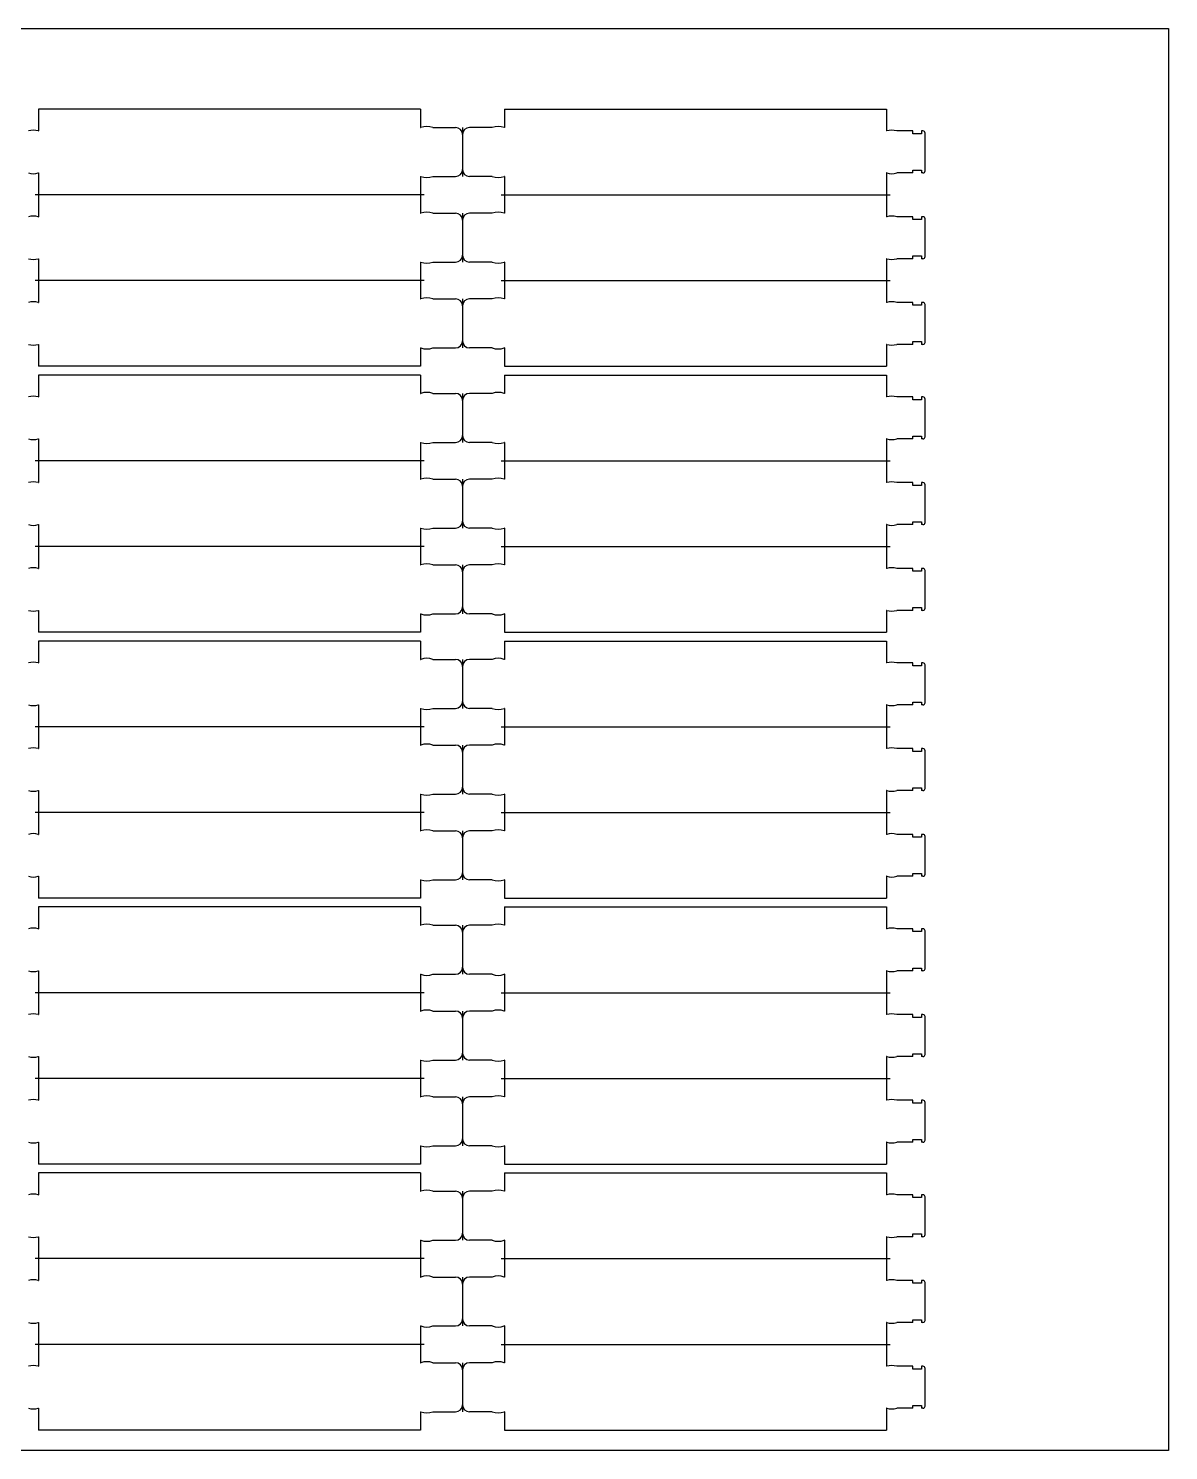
# Model space of a CAD drawing. Header units: inches. Extents: x -6 to 604, y -369 to 38.
# Drawn here: x 278.4 to 604.1, y -368.6 to 37.8 of the extents above; entities that cross this region are included whole.
import ezdxf

# ---------------------------------------------------------------- set-up
doc = ezdxf.new("R2010")
doc.units = ezdxf.units.IN
doc.header["$MEASUREMENT"] = 0
doc.linetypes.add('Continuous2', pattern=[0])
doc.layers.add('Unnamed Level 1', color=1, linetype='Continuous')

msp = doc.modelspace()

# ---------------------------------------------------------------- linework, layer by layer
at = {"color": 2, "linetype": 'Continuous2', "lineweight": -3, "true_color": 0xffff00}
msp.add_line((-5.54, 37.78), (604.06, 37.78), dxfattribs=at)
at = {"color": 1, "linetype": 'Continuous2', "lineweight": -3, "true_color": 0xff0000}
for p, q in [((281.3, 14.73), (281.3, 8.48)), ((390.4, 14.73), (281.3, 14.73)), ((390.4, 14.73), (390.4, 9.48)), ((414.4, 14.73), (523.5, 14.73)), ((414.4, 14.73), (414.4, 9.48)), ((523.5, 14.73), (523.5, 8.48)), ((281.2, 8.48), (281.3, 8.48)), ((390.4, 9.48), (390.5, 9.48)), ((393.91, 9.48), (400.4, 9.48)), ((410.89, 9.48), (404.4, 9.48)), ((414.4, 9.48), (414.3, 9.48)), ((523.6, 8.48), (523.5, 8.48)), ((531, 8.48), (526.4, 8.48)), ((531, 7.68), (531, 8.48)), ((533.9, 8.48), (533.5, 8.48)), ((533.5, 8.48), (533.5, 7.68)), ((533.5, 7.68), (531, 7.68)), ((534.5, -2.92), (534.5, 7.88)), ((281.2, -3.52), (281.3, -3.52)), ((281.3, -3.52), (281.3, -9.77)), ((523.5, -3.52), (523.5, -9.77)), ((523.6, -3.52), (523.5, -3.52)), ((531, -3.52), (526.4, -3.52)), ((531, -3.52), (531, -2.72)), ((531, -2.72), (533.5, -2.72)), ((533.5, -2.72), (533.5, -3.52)), ((533.9, -3.52), (533.5, -3.52)), ((390.4, -4.52), (390.5, -4.52)), ((390.4, -4.52), (390.4, -9.77)), ((393.91, -4.52), (400.4, -4.52)), ((410.89, -4.52), (404.4, -4.52)), ((414.4, -4.52), (414.3, -4.52)), ((414.4, -4.52), (414.4, -9.77)), ((281.3, -9.77), (281.3, -16.02)), ((390.4, -9.77), (390.4, -15.02)), ((414.4, -9.77), (414.4, -15.02)), ((523.5, -9.77), (523.5, -16.02)), ((281.2, -16.02), (281.3, -16.02)), ((390.4, -15.02), (390.5, -15.02)), ((393.91, -15.02), (400.4, -15.02)), ((410.89, -15.02), (404.4, -15.02)), ((414.4, -15.02), (414.3, -15.02)), ((523.6, -16.02), (523.5, -16.02)), ((531, -16.02), (526.4, -16.02)), ((531, -16.82), (531, -16.02)), ((533.9, -16.02), (533.5, -16.02)), ((533.5, -16.02), (533.5, -16.82)), ((533.5, -16.82), (531, -16.82)), ((534.5, -27.42), (534.5, -16.62)), ((281.2, -28.02), (281.3, -28.02)), ((281.3, -28.02), (281.3, -34.27)), ((523.5, -28.02), (523.5, -34.27)), ((523.6, -28.02), (523.5, -28.02)), ((531, -28.02), (526.4, -28.02)), ((531, -28.02), (531, -27.22)), ((531, -27.22), (533.5, -27.22)), ((533.5, -27.22), (533.5, -28.02)), ((533.9, -28.02), (533.5, -28.02)), ((390.4, -29.02), (390.5, -29.02)), ((390.4, -29.02), (390.4, -34.27)), ((393.91, -29.02), (400.4, -29.02)), ((410.89, -29.02), (404.4, -29.02)), ((414.4, -29.02), (414.3, -29.02)), ((414.4, -29.02), (414.4, -34.27)), ((281.3, -34.27), (281.3, -40.52)), ((390.4, -34.27), (390.4, -39.52)), ((414.4, -34.27), (414.4, -39.52)), ((523.5, -34.27), (523.5, -40.52)), ((281.2, -40.52), (281.3, -40.52)), ((390.4, -39.52), (390.5, -39.52)), ((393.91, -39.52), (400.4, -39.52)), ((410.89, -39.52), (404.4, -39.52)), ((414.4, -39.52), (414.3, -39.52)), ((523.6, -40.52), (523.5, -40.52)), ((531, -40.52), (526.4, -40.52)), ((531, -41.32), (531, -40.52)), ((533.9, -40.52), (533.5, -40.52)), ((533.5, -40.52), (533.5, -41.32)), ((533.5, -41.32), (531, -41.32)), ((534.5, -51.92), (534.5, -41.12)), ((281.2, -52.52), (281.3, -52.52)), ((281.3, -52.52), (281.3, -58.77)), ((523.5, -52.52), (523.5, -58.77)), ((523.6, -52.52), (523.5, -52.52)), ((531, -52.52), (526.4, -52.52)), ((531, -52.52), (531, -51.72)), ((531, -51.72), (533.5, -51.72)), ((533.5, -51.72), (533.5, -52.52)), ((533.9, -52.52), (533.5, -52.52)), ((390.4, -53.52), (390.5, -53.52)), ((390.4, -53.52), (390.4, -58.77)), ((393.91, -53.52), (400.4, -53.52)), ((410.89, -53.52), (404.4, -53.52)), ((414.4, -53.52), (414.3, -53.52)), ((414.4, -53.52), (414.4, -58.77)), ((390.4, -58.77), (281.3, -58.77)), ((414.4, -58.77), (523.5, -58.77)), ((281.3, -61.27), (281.3, -67.52)), ((390.4, -61.27), (281.3, -61.27)), ((390.4, -61.27), (390.4, -66.52)), ((414.4, -61.27), (523.5, -61.27)), ((414.4, -61.27), (414.4, -66.52)), ((523.5, -61.27), (523.5, -67.52)), ((281.2, -67.52), (281.3, -67.52)), ((390.4, -66.52), (390.5, -66.52)), ((393.91, -66.52), (400.4, -66.52)), ((410.89, -66.52), (404.4, -66.52)), ((414.4, -66.52), (414.3, -66.52)), ((523.6, -67.52), (523.5, -67.52)), ((531, -67.52), (526.4, -67.52)), ((531, -68.32), (531, -67.52)), ((533.5, -68.32), (531, -68.32)), ((533.9, -67.52), (533.5, -67.52)), ((533.5, -67.52), (533.5, -68.32)), ((534.5, -78.92), (534.5, -68.12)), ((281.2, -79.52), (281.3, -79.52)), ((281.3, -79.52), (281.3, -85.77)), ((390.4, -80.52), (390.5, -80.52)), ((390.4, -80.52), (390.4, -85.77)), ((393.91, -80.52), (400.4, -80.52)), ((410.89, -80.52), (404.4, -80.52)), ((414.4, -80.52), (414.3, -80.52)), ((414.4, -80.52), (414.4, -85.77)), ((523.5, -79.52), (523.5, -85.77)), ((523.6, -79.52), (523.5, -79.52)), ((531, -79.52), (526.4, -79.52)), ((531, -79.52), (531, -78.72)), ((531, -78.72), (533.5, -78.72)), ((533.5, -78.72), (533.5, -79.52)), ((533.9, -79.52), (533.5, -79.52)), ((281.3, -85.77), (281.3, -92.02)), ((390.4, -85.77), (390.4, -91.02)), ((414.4, -85.77), (414.4, -91.02)), ((523.5, -85.77), (523.5, -92.02)), ((281.2, -92.02), (281.3, -92.02)), ((390.4, -91.02), (390.5, -91.02)), ((393.91, -91.02), (400.4, -91.02)), ((410.89, -91.02), (404.4, -91.02)), ((414.4, -91.02), (414.3, -91.02)), ((523.6, -92.02), (523.5, -92.02)), ((531, -92.02), (526.4, -92.02)), ((531, -92.82), (531, -92.02)), ((533.5, -92.82), (531, -92.82)), ((533.9, -92.02), (533.5, -92.02)), ((533.5, -92.02), (533.5, -92.82)), ((534.5, -103.42), (534.5, -92.62)), ((281.2, -104.02), (281.3, -104.02)), ((281.3, -104.02), (281.3, -110.27)), ((390.4, -105.02), (390.5, -105.02)), ((390.4, -105.02), (390.4, -110.27)), ((393.91, -105.02), (400.4, -105.02)), ((410.89, -105.02), (404.4, -105.02)), ((414.4, -105.02), (414.3, -105.02)), ((414.4, -105.02), (414.4, -110.27)), ((523.5, -104.02), (523.5, -110.27)), ((523.6, -104.02), (523.5, -104.02)), ((531, -104.02), (526.4, -104.02)), ((531, -104.02), (531, -103.22)), ((531, -103.22), (533.5, -103.22)), ((533.5, -103.22), (533.5, -104.02)), ((533.9, -104.02), (533.5, -104.02)), ((281.3, -110.27), (281.3, -116.52)), ((390.4, -110.27), (390.4, -115.52)), ((414.4, -110.27), (414.4, -115.52)), ((523.5, -110.27), (523.5, -116.52)), ((281.2, -116.52), (281.3, -116.52)), ((390.4, -115.52), (390.5, -115.52)), ((393.91, -115.52), (400.4, -115.52)), ((410.89, -115.52), (404.4, -115.52)), ((414.4, -115.52), (414.3, -115.52)), ((523.6, -116.52), (523.5, -116.52)), ((531, -116.52), (526.4, -116.52)), ((531, -117.32), (531, -116.52)), ((533.5, -117.32), (531, -117.32)), ((533.9, -116.52), (533.5, -116.52)), ((533.5, -116.52), (533.5, -117.32)), ((534.5, -127.92), (534.5, -117.12)), ((281.2, -128.52), (281.3, -128.52)), ((281.3, -128.52), (281.3, -134.77)), ((390.4, -129.52), (390.5, -129.52)), ((390.4, -129.52), (390.4, -134.77)), ((393.91, -129.52), (400.4, -129.52)), ((410.89, -129.52), (404.4, -129.52)), ((414.4, -129.52), (414.3, -129.52)), ((414.4, -129.52), (414.4, -134.77)), ((523.5, -128.52), (523.5, -134.77)), ((523.6, -128.52), (523.5, -128.52)), ((531, -128.52), (526.4, -128.52)), ((531, -128.52), (531, -127.72)), ((531, -127.72), (533.5, -127.72)), ((533.5, -127.72), (533.5, -128.52)), ((533.9, -128.52), (533.5, -128.52)), ((390.4, -134.77), (281.3, -134.77)), ((281.3, -137.27), (281.3, -143.52)), ((390.4, -137.27), (281.3, -137.27)), ((390.4, -137.27), (390.4, -142.52)), ((414.4, -134.77), (523.5, -134.77)), ((414.4, -137.27), (523.5, -137.27)), ((414.4, -137.27), (414.4, -142.52)), ((523.5, -137.27), (523.5, -143.52)), ((281.2, -143.52), (281.3, -143.52)), ((390.4, -142.52), (390.5, -142.52)), ((393.91, -142.52), (400.4, -142.52)), ((410.89, -142.52), (404.4, -142.52)), ((414.4, -142.52), (414.3, -142.52)), ((523.6, -143.52), (523.5, -143.52)), ((531, -143.52), (526.4, -143.52)), ((531, -144.32), (531, -143.52)), ((533.5, -144.32), (531, -144.32)), ((533.9, -143.52), (533.5, -143.52)), ((533.5, -143.52), (533.5, -144.32)), ((534.5, -154.92), (534.5, -144.12)), ((281.2, -155.52), (281.3, -155.52)), ((281.3, -155.52), (281.3, -161.77)), ((390.4, -156.52), (390.5, -156.52)), ((390.4, -156.52), (390.4, -161.77)), ((393.91, -156.52), (400.4, -156.52)), ((410.89, -156.52), (404.4, -156.52)), ((414.4, -156.52), (414.3, -156.52)), ((414.4, -156.52), (414.4, -161.77)), ((523.5, -155.52), (523.5, -161.77)), ((523.6, -155.52), (523.5, -155.52)), ((531, -155.52), (526.4, -155.52)), ((531, -155.52), (531, -154.72)), ((531, -154.72), (533.5, -154.72)), ((533.5, -154.72), (533.5, -155.52)), ((533.9, -155.52), (533.5, -155.52)), ((281.3, -161.77), (281.3, -168.02)), ((390.4, -161.77), (390.4, -167.02)), ((414.4, -161.77), (414.4, -167.02)), ((523.5, -161.77), (523.5, -168.02)), ((281.2, -168.02), (281.3, -168.02)), ((390.4, -167.02), (390.5, -167.02)), ((393.91, -167.02), (400.4, -167.02)), ((410.89, -167.02), (404.4, -167.02)), ((414.4, -167.02), (414.3, -167.02)), ((523.6, -168.02), (523.5, -168.02)), ((531, -168.02), (526.4, -168.02)), ((531, -168.82), (531, -168.02)), ((533.5, -168.82), (531, -168.82)), ((533.9, -168.02), (533.5, -168.02)), ((533.5, -168.02), (533.5, -168.82)), ((534.5, -179.42), (534.5, -168.62)), ((281.2, -180.02), (281.3, -180.02)), ((281.3, -180.02), (281.3, -186.27)), ((390.4, -181.02), (390.5, -181.02)), ((390.4, -181.02), (390.4, -186.27)), ((393.91, -181.02), (400.4, -181.02)), ((410.89, -181.02), (404.4, -181.02)), ((414.4, -181.02), (414.3, -181.02)), ((414.4, -181.02), (414.4, -186.27)), ((523.5, -180.02), (523.5, -186.27)), ((523.6, -180.02), (523.5, -180.02)), ((531, -180.02), (526.4, -180.02)), ((531, -180.02), (531, -179.22)), ((531, -179.22), (533.5, -179.22)), ((533.5, -179.22), (533.5, -180.02)), ((533.9, -180.02), (533.5, -180.02)), ((281.3, -186.27), (281.3, -192.52)), ((390.4, -186.27), (390.4, -191.52)), ((414.4, -186.27), (414.4, -191.52)), ((523.5, -186.27), (523.5, -192.52)), ((281.2, -192.52), (281.3, -192.52)), ((390.4, -191.52), (390.5, -191.52)), ((393.91, -191.52), (400.4, -191.52)), ((410.89, -191.52), (404.4, -191.52)), ((414.4, -191.52), (414.3, -191.52)), ((523.6, -192.52), (523.5, -192.52)), ((531, -192.52), (526.4, -192.52)), ((531, -193.32), (531, -192.52)), ((533.5, -193.32), (531, -193.32)), ((533.9, -192.52), (533.5, -192.52)), ((533.5, -192.52), (533.5, -193.32)), ((534.5, -203.92), (534.5, -193.12)), ((281.2, -204.52), (281.3, -204.52)), ((281.3, -204.52), (281.3, -210.77)), ((390.4, -205.52), (390.5, -205.52)), ((390.4, -205.52), (390.4, -210.77)), ((393.91, -205.52), (400.4, -205.52)), ((410.89, -205.52), (404.4, -205.52)), ((414.4, -205.52), (414.3, -205.52)), ((414.4, -205.52), (414.4, -210.77)), ((523.5, -204.52), (523.5, -210.77)), ((523.6, -204.52), (523.5, -204.52)), ((531, -204.52), (526.4, -204.52)), ((531, -204.52), (531, -203.72)), ((531, -203.72), (533.5, -203.72)), ((533.5, -203.72), (533.5, -204.52)), ((533.9, -204.52), (533.5, -204.52)), ((390.4, -210.77), (281.3, -210.77)), ((414.4, -210.77), (523.5, -210.77)), ((281.3, -213.27), (281.3, -219.52)), ((390.4, -213.27), (281.3, -213.27)), ((390.4, -213.27), (390.4, -218.52)), ((414.4, -213.27), (523.5, -213.27)), ((414.4, -213.27), (414.4, -218.52)), ((523.5, -213.27), (523.5, -219.52)), ((390.4, -218.52), (390.5, -218.52)), ((393.91, -218.52), (400.4, -218.52)), ((410.89, -218.52), (404.4, -218.52)), ((414.4, -218.52), (414.3, -218.52)), ((281.2, -219.52), (281.3, -219.52)), ((523.6, -219.52), (523.5, -219.52)), ((531, -219.52), (526.4, -219.52)), ((531, -220.32), (531, -219.52)), ((533.5, -220.32), (531, -220.32)), ((533.9, -219.52), (533.5, -219.52)), ((533.5, -219.52), (533.5, -220.32)), ((534.5, -230.92), (534.5, -220.12)), ((281.2, -231.52), (281.3, -231.52)), ((281.3, -231.52), (281.3, -237.77)), ((523.5, -231.52), (523.5, -237.77)), ((523.6, -231.52), (523.5, -231.52)), ((531, -231.52), (526.4, -231.52)), ((531, -231.52), (531, -230.72)), ((531, -230.72), (533.5, -230.72)), ((533.5, -230.72), (533.5, -231.52)), ((533.9, -231.52), (533.5, -231.52)), ((390.4, -232.52), (390.5, -232.52)), ((390.4, -232.52), (390.4, -237.77)), ((393.91, -232.52), (400.4, -232.52)), ((410.89, -232.52), (404.4, -232.52)), ((414.4, -232.52), (414.3, -232.52)), ((414.4, -232.52), (414.4, -237.77)), ((281.3, -237.77), (281.3, -244.02)), ((390.4, -237.77), (390.4, -243.02)), ((414.4, -237.77), (414.4, -243.02)), ((523.5, -237.77), (523.5, -244.02)), ((390.4, -243.02), (390.5, -243.02)), ((393.91, -243.02), (400.4, -243.02)), ((410.89, -243.02), (404.4, -243.02)), ((414.4, -243.02), (414.3, -243.02)), ((281.2, -244.02), (281.3, -244.02)), ((523.6, -244.02), (523.5, -244.02)), ((531, -244.02), (526.4, -244.02)), ((531, -244.82), (531, -244.02)), ((533.5, -244.82), (531, -244.82)), ((533.9, -244.02), (533.5, -244.02)), ((533.5, -244.02), (533.5, -244.82)), ((534.5, -255.42), (534.5, -244.62)), ((281.2, -256.02), (281.3, -256.02)), ((281.3, -256.02), (281.3, -262.27)), ((523.5, -256.02), (523.5, -262.27)), ((523.6, -256.02), (523.5, -256.02)), ((531, -256.02), (526.4, -256.02)), ((531, -256.02), (531, -255.22)), ((531, -255.22), (533.5, -255.22)), ((533.5, -255.22), (533.5, -256.02)), ((533.9, -256.02), (533.5, -256.02)), ((390.4, -257.02), (390.5, -257.02)), ((390.4, -257.02), (390.4, -262.27)), ((393.91, -257.02), (400.4, -257.02)), ((410.89, -257.02), (404.4, -257.02)), ((414.4, -257.02), (414.3, -257.02)), ((414.4, -257.02), (414.4, -262.27)), ((281.3, -262.27), (281.3, -268.52)), ((390.4, -262.27), (390.4, -267.52)), ((414.4, -262.27), (414.4, -267.52)), ((523.5, -262.27), (523.5, -268.52)), ((390.4, -267.52), (390.5, -267.52)), ((393.91, -267.52), (400.4, -267.52)), ((410.89, -267.52), (404.4, -267.52)), ((414.4, -267.52), (414.3, -267.52)), ((281.2, -268.52), (281.3, -268.52)), ((523.6, -268.52), (523.5, -268.52)), ((531, -268.52), (526.4, -268.52)), ((531, -269.32), (531, -268.52)), ((533.5, -269.32), (531, -269.32)), ((533.9, -268.52), (533.5, -268.52)), ((533.5, -268.52), (533.5, -269.32)), ((534.5, -279.92), (534.5, -269.12)), ((531, -280.52), (531, -279.72)), ((531, -279.72), (533.5, -279.72)), ((533.5, -279.72), (533.5, -280.52)), ((281.2, -280.52), (281.3, -280.52)), ((281.3, -280.52), (281.3, -286.77)), ((390.4, -281.52), (390.5, -281.52)), ((390.4, -281.52), (390.4, -286.77)), ((393.91, -281.52), (400.4, -281.52)), ((410.89, -281.52), (404.4, -281.52)), ((414.4, -281.52), (414.3, -281.52)), ((414.4, -281.52), (414.4, -286.77)), ((523.5, -280.52), (523.5, -286.77)), ((523.6, -280.52), (523.5, -280.52)), ((531, -280.52), (526.4, -280.52)), ((533.9, -280.52), (533.5, -280.52)), ((390.4, -286.77), (281.3, -286.77)), ((414.4, -286.77), (523.5, -286.77)), ((281.3, -289.27), (281.3, -295.52)), ((390.4, -289.27), (281.3, -289.27)), ((390.4, -289.27), (390.4, -294.52)), ((414.4, -289.27), (523.5, -289.27)), ((414.4, -289.27), (414.4, -294.52)), ((523.5, -289.27), (523.5, -295.52)), ((281.2, -295.52), (281.3, -295.52)), ((390.4, -294.52), (390.5, -294.52)), ((393.91, -294.52), (400.4, -294.52)), ((410.89, -294.52), (404.4, -294.52)), ((414.4, -294.52), (414.3, -294.52)), ((523.6, -295.52), (523.5, -295.52)), ((531, -295.52), (526.4, -295.52)), ((531, -296.32), (531, -295.52)), ((533.5, -296.32), (531, -296.32)), ((533.9, -295.52), (533.5, -295.52)), ((533.5, -295.52), (533.5, -296.32)), ((534.5, -306.92), (534.5, -296.12)), ((281.2, -307.52), (281.3, -307.52)), ((281.3, -307.52), (281.3, -313.77)), ((390.4, -308.52), (390.5, -308.52)), ((390.4, -308.52), (390.4, -313.77)), ((393.91, -308.52), (400.4, -308.52)), ((410.89, -308.52), (404.4, -308.52)), ((414.4, -308.52), (414.3, -308.52)), ((414.4, -308.52), (414.4, -313.77)), ((523.5, -307.52), (523.5, -313.77)), ((523.6, -307.52), (523.5, -307.52)), ((531, -307.52), (526.4, -307.52)), ((531, -307.52), (531, -306.72)), ((531, -306.72), (533.5, -306.72)), ((533.5, -306.72), (533.5, -307.52)), ((533.9, -307.52), (533.5, -307.52)), ((281.3, -313.77), (281.3, -320.02)), ((390.4, -313.77), (390.4, -319.02)), ((414.4, -313.77), (414.4, -319.02)), ((523.5, -313.77), (523.5, -320.02)), ((281.2, -320.02), (281.3, -320.02)), ((390.4, -319.02), (390.5, -319.02)), ((393.91, -319.02), (400.4, -319.02)), ((410.89, -319.02), (404.4, -319.02)), ((414.4, -319.02), (414.3, -319.02)), ((523.6, -320.02), (523.5, -320.02)), ((531, -320.02), (526.4, -320.02)), ((531, -320.82), (531, -320.02)), ((533.5, -320.82), (531, -320.82)), ((533.9, -320.02), (533.5, -320.02)), ((533.5, -320.02), (533.5, -320.82)), ((534.5, -331.42), (534.5, -320.62)), ((281.2, -332.02), (281.3, -332.02)), ((281.3, -332.02), (281.3, -338.27)), ((390.4, -333.02), (390.5, -333.02)), ((390.4, -333.02), (390.4, -338.27)), ((393.91, -333.02), (400.4, -333.02)), ((410.89, -333.02), (404.4, -333.02)), ((414.4, -333.02), (414.3, -333.02)), ((414.4, -333.02), (414.4, -338.27)), ((523.5, -332.02), (523.5, -338.27)), ((523.6, -332.02), (523.5, -332.02)), ((531, -332.02), (526.4, -332.02)), ((531, -332.02), (531, -331.22)), ((531, -331.22), (533.5, -331.22)), ((533.5, -331.22), (533.5, -332.02)), ((533.9, -332.02), (533.5, -332.02)), ((281.3, -338.27), (281.3, -344.52)), ((390.4, -338.27), (390.4, -343.52)), ((414.4, -338.27), (414.4, -343.52)), ((523.5, -338.27), (523.5, -344.52)), ((281.2, -344.52), (281.3, -344.52)), ((390.4, -343.52), (390.5, -343.52)), ((393.91, -343.52), (400.4, -343.52)), ((410.89, -343.52), (404.4, -343.52)), ((414.4, -343.52), (414.3, -343.52)), ((523.6, -344.52), (523.5, -344.52)), ((531, -344.52), (526.4, -344.52)), ((531, -345.32), (531, -344.52)), ((533.5, -345.32), (531, -345.32)), ((533.9, -344.52), (533.5, -344.52)), ((533.5, -344.52), (533.5, -345.32)), ((534.5, -355.92), (534.5, -345.12)), ((281.2, -356.52), (281.3, -356.52)), ((281.3, -356.52), (281.3, -362.77)), ((390.4, -357.52), (390.5, -357.52)), ((390.4, -357.52), (390.4, -362.77)), ((393.91, -357.52), (400.4, -357.52)), ((410.89, -357.52), (404.4, -357.52)), ((414.4, -357.52), (414.3, -357.52)), ((414.4, -357.52), (414.4, -362.77)), ((523.5, -356.52), (523.5, -362.77)), ((523.6, -356.52), (523.5, -356.52)), ((531, -356.52), (526.4, -356.52)), ((531, -356.52), (531, -355.72)), ((531, -355.72), (533.5, -355.72)), ((533.5, -355.72), (533.5, -356.52)), ((533.9, -356.52), (533.5, -356.52)), ((390.4, -362.77), (281.3, -362.77)), ((414.4, -362.77), (523.5, -362.77))]:
    msp.add_line(p, q, dxfattribs=at)
at = {"color": 5, "linetype": 'Continuous2', "lineweight": -3, "true_color": 0x0000ff}
for p, q in [((402.4, 9.48), (402.4, -4.52)), ((391.4, -9.77), (280.3, -9.77)), ((413.4, -9.77), (524.5, -9.77)), ((402.4, -15.02), (402.4, -29.02)), ((391.4, -34.27), (280.3, -34.27)), ((413.4, -34.27), (524.5, -34.27)), ((402.4, -39.52), (402.4, -53.52)), ((402.4, -66.52), (402.4, -80.52)), ((391.4, -85.77), (280.3, -85.77)), ((413.4, -85.77), (524.5, -85.77)), ((402.4, -91.02), (402.4, -105.02)), ((391.4, -110.27), (280.3, -110.27)), ((413.4, -110.27), (524.5, -110.27)), ((402.4, -115.52), (402.4, -129.52)), ((402.4, -142.52), (402.4, -156.52)), ((391.4, -161.77), (280.3, -161.77)), ((413.4, -161.77), (524.5, -161.77)), ((402.4, -167.02), (402.4, -181.02)), ((391.4, -186.27), (280.3, -186.27)), ((413.4, -186.27), (524.5, -186.27)), ((402.4, -191.52), (402.4, -205.52)), ((402.4, -218.52), (402.4, -232.52)), ((391.4, -237.77), (280.3, -237.77)), ((413.4, -237.77), (524.5, -237.77)), ((402.4, -243.02), (402.4, -257.02)), ((391.4, -262.27), (280.3, -262.27)), ((413.4, -262.27), (524.5, -262.27)), ((402.4, -267.52), (402.4, -281.52)), ((402.4, -294.52), (402.4, -308.52)), ((391.4, -313.77), (280.3, -313.77)), ((413.4, -313.77), (524.5, -313.77)), ((402.4, -319.02), (402.4, -333.02)), ((391.4, -338.27), (280.3, -338.27)), ((413.4, -338.27), (524.5, -338.27)), ((402.4, -343.52), (402.4, -357.52))]:
    msp.add_line(p, q, dxfattribs=at)
at = {"color": 1, "linetype": 'Continuous2', "lineweight": -3, "true_color": 0xff0000}
for centre, radius, start, end in [((279.8, 3.68), 5, 73.7398, 106.2602), ((392.21, 4.78), 5, 70.0516, 109.9484), ((400.4, 7.48), 2, 0, 90), ((404.4, 7.48), 2, 90, 180), ((412.59, 4.78), 5, 70.0516, 109.9484), ((525, 3.68), 5, 73.7398, 106.2602), ((533.9, 7.88), 0.6, 360, 90), ((279.8, 1.28), 5, 253.7398, 286.2602), ((400.4, -2.52), 2, 270, 360), ((404.4, -2.52), 2, 180, 270), ((525, 1.28), 5, 253.7398, 286.2602), ((533.9, -2.92), 0.6, 270, 360), ((392.21, 0.18), 5, 250.0516, 289.9484), ((412.59, 0.18), 5, 250.0516, 289.9484), ((279.8, -20.82), 5, 73.7398, 106.2602), ((392.21, -19.72), 5, 70.0516, 109.9484), ((400.4, -17.02), 2, 0, 90), ((404.4, -17.02), 2, 90, 180), ((412.59, -19.72), 5, 70.0516, 109.9484), ((525, -20.82), 5, 73.7398, 106.2602), ((533.9, -16.62), 0.6, 360, 90), ((279.8, -23.22), 5, 253.7398, 286.2602), ((400.4, -27.02), 2, 270, 360), ((404.4, -27.02), 2, 180, 270), ((525, -23.22), 5, 253.7398, 286.2602), ((533.9, -27.42), 0.6, 270, 360), ((392.21, -24.32), 5, 250.0516, 289.9484), ((412.59, -24.32), 5, 250.0516, 289.9484), ((279.8, -45.32), 5, 73.7398, 106.2602), ((392.21, -44.22), 5, 70.0516, 109.9484), ((400.4, -41.52), 2, 0, 90), ((404.4, -41.52), 2, 90, 180), ((412.59, -44.22), 5, 70.0516, 109.9484), ((525, -45.32), 5, 73.7398, 106.2602), ((533.9, -41.12), 0.6, 360, 90), ((279.8, -47.72), 5, 253.7398, 286.2602), ((400.4, -51.52), 2, 270, 360), ((404.4, -51.52), 2, 180, 270), ((525, -47.72), 5, 253.7398, 286.2602), ((533.9, -51.92), 0.6, 270, 0), ((392.21, -48.82), 5, 250.0516, 289.9484), ((412.59, -48.82), 5, 250.0516, 289.9484), ((279.8, -72.32), 5, 73.7398, 106.2602), ((392.21, -71.22), 5, 70.0516, 109.9484), ((400.4, -68.52), 2, 0, 90), ((404.4, -68.52), 2, 90, 180), ((412.59, -71.22), 5, 70.0516, 109.9484), ((525, -72.32), 5, 73.7398, 106.2602), ((533.9, -68.12), 0.6, 360, 90), ((279.8, -74.72), 5, 253.7398, 286.2602), ((392.21, -75.82), 5, 250.0516, 289.9484), ((400.4, -78.52), 2, 270, 360), ((404.4, -78.52), 2, 180, 270), ((412.59, -75.82), 5, 250.0516, 289.9484), ((525, -74.72), 5, 253.7398, 286.2602), ((533.9, -78.92), 0.6, 270, 360), ((279.8, -96.82), 5, 73.7398, 106.2602), ((392.21, -95.72), 5, 70.0516, 109.9484), ((400.4, -93.02), 2, 0, 90), ((404.4, -93.02), 2, 90, 180), ((412.59, -95.72), 5, 70.0516, 109.9484), ((525, -96.82), 5, 73.7398, 106.2602), ((533.9, -92.62), 0.6, 360, 90), ((279.8, -99.22), 5, 253.7398, 286.2602), ((392.21, -100.32), 5, 250.0516, 289.9484), ((400.4, -103.02), 2, 270, 360), ((404.4, -103.02), 2, 180, 270), ((412.59, -100.32), 5, 250.0516, 289.9484), ((525, -99.22), 5, 253.7398, 286.2602), ((533.9, -103.42), 0.6, 270, 360), ((279.8, -121.32), 5, 73.7398, 106.2602), ((392.21, -120.22), 5, 70.0516, 109.9484), ((400.4, -117.52), 2, 0, 90), ((404.4, -117.52), 2, 90, 180), ((412.59, -120.22), 5, 70.0516, 109.9484), ((525, -121.32), 5, 73.7398, 106.2602), ((533.9, -117.12), 0.6, 360, 90), ((279.8, -123.72), 5, 253.7398, 286.2602), ((392.21, -124.82), 5, 250.0516, 289.9484), ((400.4, -127.52), 2, 270, 360), ((404.4, -127.52), 2, 180, 270), ((412.59, -124.82), 5, 250.0516, 289.9484), ((525, -123.72), 5, 253.7398, 286.2602), ((533.9, -127.92), 0.6, 270, 0), ((392.21, -147.22), 5, 70.0516, 109.9484), ((412.59, -147.22), 5, 70.0516, 109.9484), ((279.8, -148.32), 5, 73.7398, 106.2602), ((400.4, -144.52), 2, 0, 90), ((404.4, -144.52), 2, 90, 180), ((525, -148.32), 5, 73.7398, 106.2602), ((533.9, -144.12), 0.6, 360, 90), ((279.8, -150.72), 5, 253.7398, 286.2602), ((392.21, -151.82), 5, 250.0516, 289.9484), ((400.4, -154.52), 2, 270, 360), ((404.4, -154.52), 2, 180, 270), ((412.59, -151.82), 5, 250.0516, 289.9484), ((525, -150.72), 5, 253.7398, 286.2602), ((533.9, -154.92), 0.6, 270, 360), ((279.8, -172.82), 5, 73.7398, 106.2602), ((392.21, -171.72), 5, 70.0516, 109.9484), ((400.4, -169.02), 2, 0, 90), ((404.4, -169.02), 2, 90, 180), ((412.59, -171.72), 5, 70.0516, 109.9484), ((525, -172.82), 5, 73.7398, 106.2602), ((533.9, -168.62), 0.6, 360, 90), ((279.8, -175.22), 5, 253.7398, 286.2602), ((392.21, -176.32), 5, 250.0516, 289.9484), ((400.4, -179.02), 2, 270, 360), ((404.4, -179.02), 2, 180, 270), ((412.59, -176.32), 5, 250.0516, 289.9484), ((525, -175.22), 5, 253.7398, 286.2602), ((533.9, -179.42), 0.6, 270, 360), ((279.8, -197.32), 5, 73.7398, 106.2602), ((392.21, -196.22), 5, 70.0516, 109.9484), ((400.4, -193.52), 2, 0, 90), ((404.4, -193.52), 2, 90, 180), ((412.59, -196.22), 5, 70.0516, 109.9484), ((525, -197.32), 5, 73.7398, 106.2602), ((533.9, -193.12), 0.6, 360, 90), ((279.8, -199.72), 5, 253.7398, 286.2602), ((392.21, -200.82), 5, 250.0516, 289.9484), ((400.4, -203.52), 2, 270, 360), ((404.4, -203.52), 2, 180, 270), ((412.59, -200.82), 5, 250.0516, 289.9484), ((525, -199.72), 5, 253.7398, 286.2602), ((533.9, -203.92), 0.6, 270, 0), ((279.8, -224.32), 5, 73.7398, 106.2602), ((392.21, -223.22), 5, 70.0516, 109.9484), ((400.4, -220.52), 2, 0, 90), ((404.4, -220.52), 2, 90, 180), ((412.59, -223.22), 5, 70.0516, 109.9484), ((525, -224.32), 5, 73.7398, 106.2602), ((533.9, -220.12), 0.6, 360, 90), ((279.8, -226.72), 5, 253.7398, 286.2602), ((400.4, -230.52), 2, 270, 360), ((404.4, -230.52), 2, 180, 270), ((525, -226.72), 5, 253.7398, 286.2602), ((533.9, -230.92), 0.6, 270, 360), ((392.21, -227.82), 5, 250.0516, 289.9484), ((412.59, -227.82), 5, 250.0516, 289.9484), ((279.8, -248.82), 5, 73.7398, 106.2602), ((392.21, -247.72), 5, 70.0516, 109.9484), ((400.4, -245.02), 2, 0, 90), ((404.4, -245.02), 2, 90, 180), ((412.59, -247.72), 5, 70.0516, 109.9484), ((525, -248.82), 5, 73.7398, 106.2602), ((533.9, -244.62), 0.6, 360, 90), ((279.8, -251.22), 5, 253.7398, 286.2602), ((400.4, -255.02), 2, 270, 360), ((404.4, -255.02), 2, 180, 270), ((525, -251.22), 5, 253.7398, 286.2602), ((533.9, -255.42), 0.6, 270, 360), ((392.21, -252.32), 5, 250.0516, 289.9484), ((412.59, -252.32), 5, 250.0516, 289.9484), ((392.21, -272.22), 5, 70.0516, 109.9484), ((400.4, -269.52), 2, 0, 90), ((404.4, -269.52), 2, 90, 180), ((412.59, -272.22), 5, 70.0516, 109.9484), ((279.8, -273.32), 5, 73.7398, 106.2602), ((525, -273.32), 5, 73.7398, 106.2602), ((533.9, -269.12), 0.6, 360, 90), ((400.4, -279.52), 2, 270, 360), ((404.4, -279.52), 2, 180, 270), ((533.9, -279.92), 0.6, 270, 0), ((279.8, -275.72), 5, 253.7398, 286.2602), ((392.21, -276.82), 5, 250.0516, 289.9484), ((412.59, -276.82), 5, 250.0516, 289.9484), ((525, -275.72), 5, 253.7398, 286.2602), ((279.8, -300.32), 5, 73.7398, 106.2602), ((392.21, -299.22), 5, 70.0516, 109.9484), ((400.4, -296.52), 2, 0, 90), ((404.4, -296.52), 2, 90, 180), ((412.59, -299.22), 5, 70.0516, 109.9484), ((525, -300.32), 5, 73.7398, 106.2602), ((533.9, -296.12), 0.6, 360, 90), ((279.8, -302.72), 5, 253.7398, 286.2602), ((392.21, -303.82), 5, 250.0516, 289.9484), ((400.4, -306.52), 2, 270, 360), ((404.4, -306.52), 2, 180, 270), ((412.59, -303.82), 5, 250.0516, 289.9484), ((525, -302.72), 5, 253.7398, 286.2602), ((533.9, -306.92), 0.6, 270, 360), ((279.8, -324.82), 5, 73.7398, 106.2602), ((392.21, -323.72), 5, 70.0516, 109.9484), ((400.4, -321.02), 2, 0, 90), ((404.4, -321.02), 2, 90, 180), ((412.59, -323.72), 5, 70.0516, 109.9484), ((525, -324.82), 5, 73.7398, 106.2602), ((533.9, -320.62), 0.6, 360, 90), ((279.8, -327.22), 5, 253.7398, 286.2602), ((392.21, -328.32), 5, 250.0516, 289.9484), ((400.4, -331.02), 2, 270, 360), ((404.4, -331.02), 2, 180, 270), ((412.59, -328.32), 5, 250.0516, 289.9484), ((525, -327.22), 5, 253.7398, 286.2602), ((533.9, -331.42), 0.6, 270, 360), ((279.8, -349.32), 5, 73.7398, 106.2602), ((392.21, -348.22), 5, 70.0516, 109.9484), ((400.4, -345.52), 2, 0, 90), ((404.4, -345.52), 2, 90, 180), ((412.59, -348.22), 5, 70.0516, 109.9484), ((525, -349.32), 5, 73.7398, 106.2602), ((533.9, -345.12), 0.6, 360, 90), ((279.8, -351.72), 5, 253.7398, 286.2602), ((392.21, -352.82), 5, 250.0516, 289.9484), ((400.4, -355.52), 2, 270, 360), ((404.4, -355.52), 2, 180, 270), ((412.59, -352.82), 5, 250.0516, 289.9484), ((525, -351.72), 5, 253.7398, 286.2602), ((533.9, -355.92), 0.6, 270, 0)]:
    msp.add_arc(centre, radius, start, end, dxfattribs=at)
at = {"layer": 'Unnamed Level 1', "color": 2, "linetype": 'Continuous2', "lineweight": -3, "true_color": 0xffff00}
for p, q in [((604.06, 37.78), (604.06, -368.62)), ((604.06, -368.62), (-5.54, -368.62))]:
    msp.add_line(p, q, dxfattribs=at)

doc.saveas('drawing.dxf')
